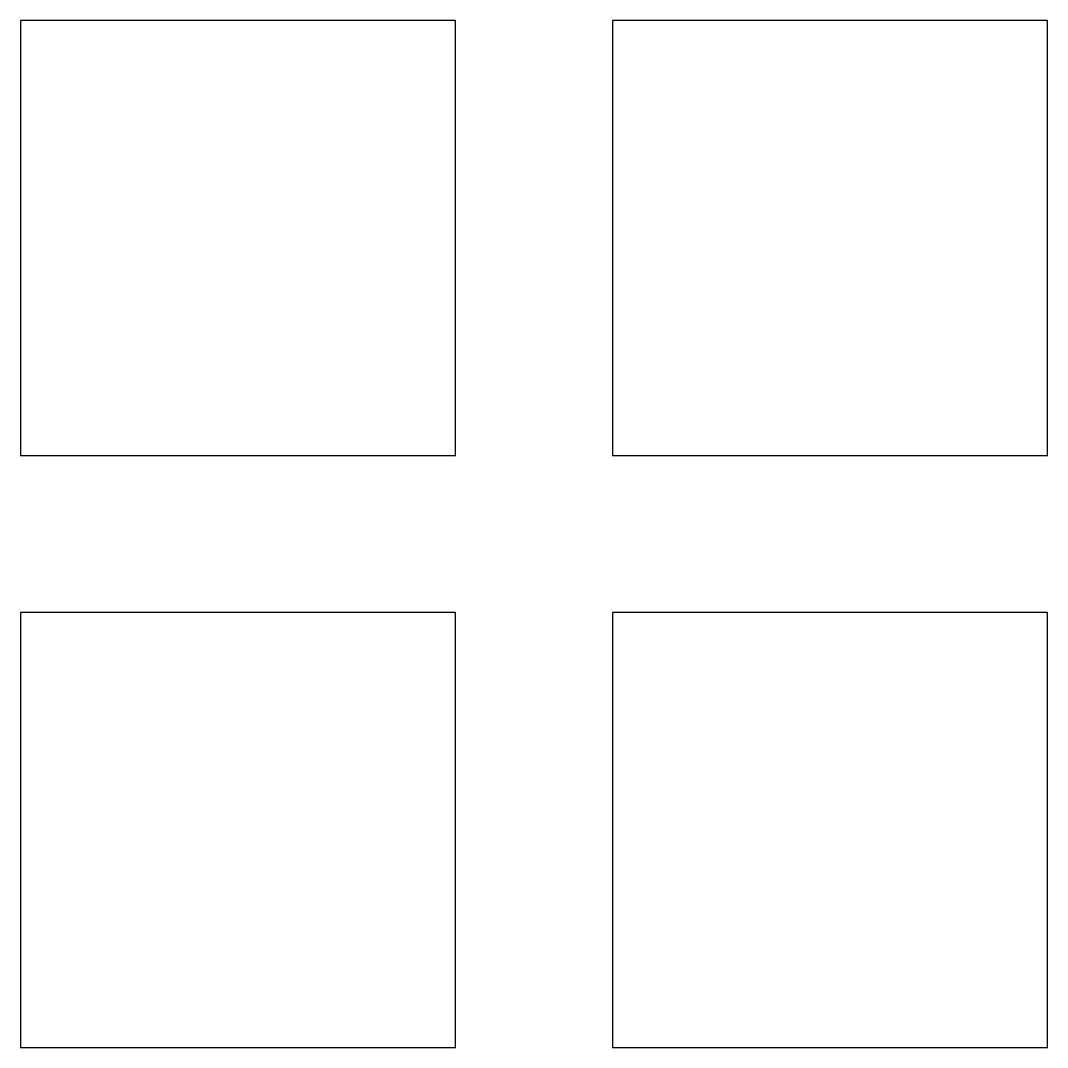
# Model space of a CAD drawing. Header units: millimetres. Extents: x -7 to 26.1, y -7 to 26.1.
import ezdxf

# ---------------------------------------------------------------- set-up
doc = ezdxf.new("R2010")
doc.units = ezdxf.units.MM

msp = doc.modelspace()

# ---------------------------------------------------------------- linework, layer by layer
for p, q in [((7, 26.05), (-7, 26.05)), ((-7, 26.05), (-7, 12.05)), ((7, 12.05), (7, 26.05)), ((26.05, 26.05), (12.05, 26.05)), ((12.05, 26.05), (12.05, 12.05)), ((26.05, 12.05), (26.05, 26.05)), ((-7, 12.05), (7, 12.05)), ((12.05, 12.05), (26.05, 12.05)), ((7, 7), (-7, 7)), ((-7, 7), (-7, -7)), ((7, -7), (7, 7)), ((26.05, 7), (12.05, 7)), ((12.05, 7), (12.05, -7)), ((26.05, -7), (26.05, 7)), ((-7, -7), (7, -7)), ((12.05, -7), (26.05, -7))]:
    msp.add_line(p, q)

doc.saveas('drawing.dxf')
